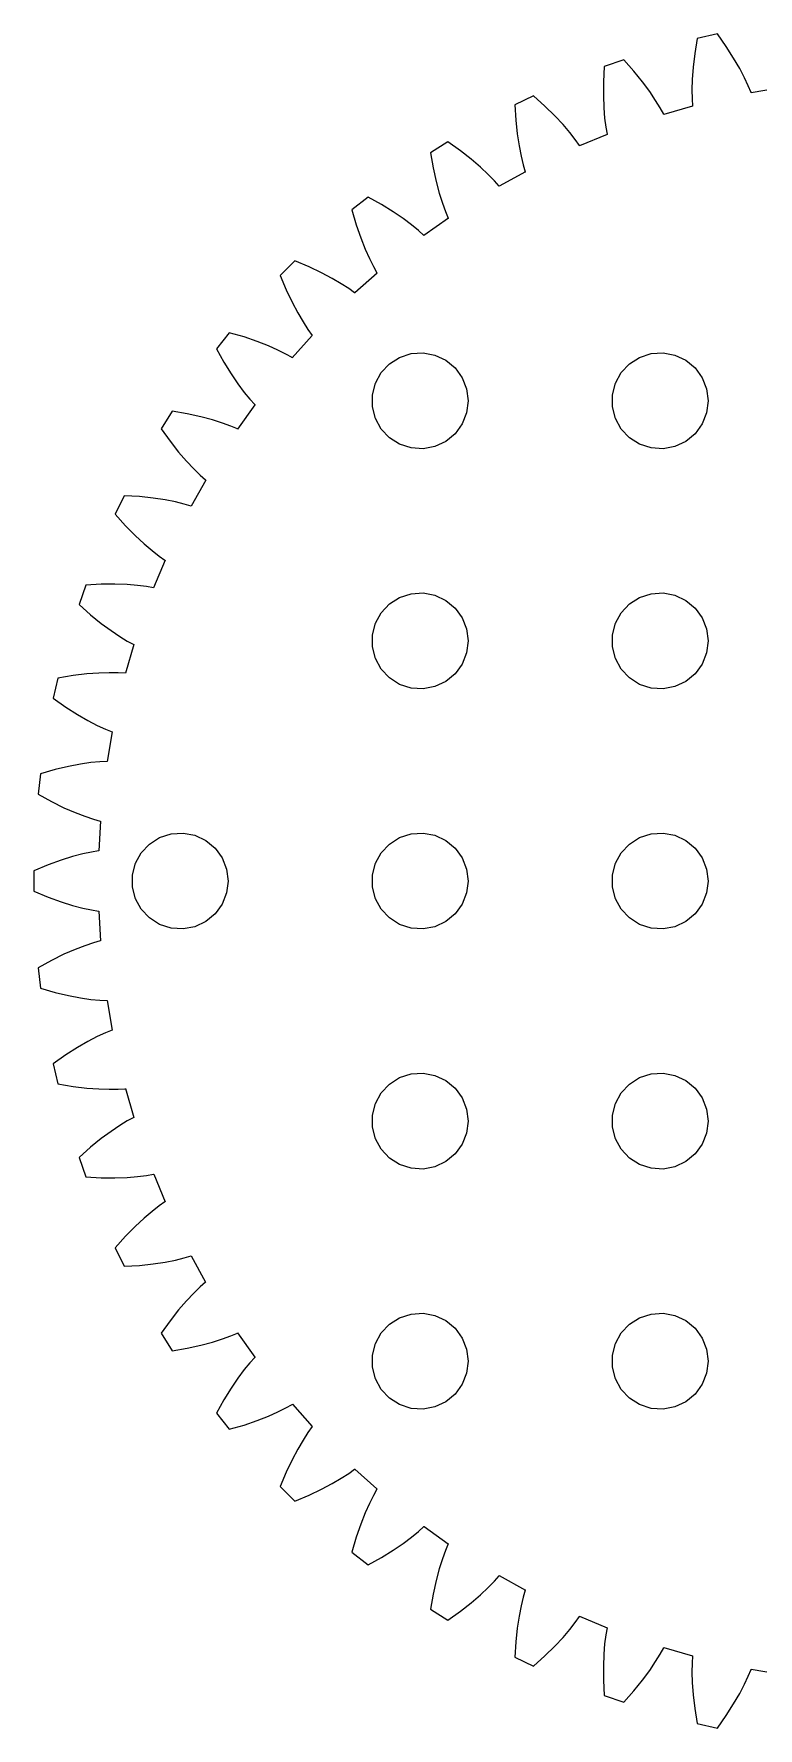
# Model space of a CAD drawing. Header units: metres. Extents: x -54 to 54, y -54 to 54.
# Drawn here: x -54.1 to -8.9, y -52.9 to 52.9 of the extents above; entities that cross this region are included whole.
import ezdxf

# ---------------------------------------------------------------- set-up
doc = ezdxf.new("R2010")
doc.units = ezdxf.units.M

msp = doc.modelspace()

# ---------------------------------------------------------------- linework, layer by layer
for p, q in [((-11.42, 52.9239), (-12.6738, 52.6377)), ((-10.8654, 52.1385), (-11.42, 52.9239)), ((-12.6738, 52.6377), (-12.8327, 51.6895)), ((-10.4017, 51.4144), (-10.8654, 52.1385)), ((-18.4876, 50.8877), (-18.5394, 49.9276)), ((-17.2738, 51.3125), (-18.4876, 50.8877)), ((-16.6347, 50.5941), (-17.2738, 51.3125)), ((-12.9362, 50.8359), (-12.9933, 50.0798)), ((-12.8327, 51.6895), (-12.9362, 50.8359)), ((-10.0222, 50.7579), (-10.4017, 51.4144)), ((-18.5394, 49.9276), (-18.5467, 49.0678)), ((-16.0929, 49.9265), (-16.6347, 50.5941)), ((-15.6423, 49.3166), (-16.0929, 49.9265)), ((-12.9933, 50.0798), (-13.0131, 49.4234)), ((-9.71964, 50.1752), (-10.0222, 50.7579)), ((-9.48647, 49.6715), (-9.71964, 50.1752)), ((-22.9103, 49.0558), (-24.069, 48.4978)), ((-22.1949, 48.4135), (-22.9103, 49.0558)), ((-18.5467, 49.0678), (-18.5188, 48.3101)), ((-15.2764, 48.7714), (-15.6423, 49.3166)), ((-14.9883, 48.297), (-15.2764, 48.7714)), ((-13.0131, 49.4234), (-13.0046, 48.8685)), ((-13.0046, 48.8685), (-12.9773, 48.416)), ((-9.31477, 49.2519), (-9.48647, 49.6715)), ((-9.3134, 49.2447), (-9.31477, 49.2519)), ((-7.4727, 49.5506), (-9.3134, 49.2447)), ((-24.069, 48.4978), (-24.0129, 47.538)), ((-21.5817, 47.8107), (-22.1949, 48.4135)), ((-21.0656, 47.2552), (-21.5817, 47.8107)), ((-18.5188, 48.3101), (-18.4649, 47.6557)), ((-18.4649, 47.6557), (-18.3944, 47.1052)), ((-14.7707, 47.8993), (-14.9883, 48.297)), ((-14.7685, 47.8922), (-14.7707, 47.8993)), ((-12.9736, 48.4024), (-14.7685, 47.8922)), ((-12.9773, 48.416), (-12.9736, 48.4024)), ((-24.0129, 47.538), (-23.9239, 46.6827)), ((-23.9239, 46.6827), (-23.8114, 45.9329)), ((-20.641, 46.7543), (-21.0656, 47.2552)), ((-20.3016, 46.3152), (-20.641, 46.7543)), ((-18.3114, 46.6455), (-20.0379, 45.9376)), ((-18.3944, 47.1052), (-18.3165, 46.6585)), ((-18.3165, 46.6585), (-18.3114, 46.6455)), ((-28.2588, 46.1822), (-29.3477, 45.498)), ((-27.4759, 45.6241), (-28.2588, 46.1822)), ((-26.7991, 45.0937), (-27.4759, 45.6241)), ((-23.8114, 45.9329), (-23.6846, 45.2886)), ((-20.0408, 45.9443), (-20.3016, 46.3152)), ((-20.0379, 45.9376), (-20.0408, 45.9443)), ((-29.3477, 45.498), (-29.1845, 44.5505)), ((-29.1845, 44.5505), (-29.0003, 43.7106)), ((-26.2241, 44.5994), (-26.7991, 45.0937)), ((-25.746, 44.1493), (-26.2241, 44.5994)), ((-23.6846, 45.2886), (-23.5529, 44.7495)), ((-23.5529, 44.7495), (-23.4255, 44.3143)), ((-29.0003, 43.7106), (-28.8045, 42.978)), ((-25.3596, 43.7509), (-25.746, 44.1493)), ((-25.0589, 43.4116), (-25.3596, 43.7509)), ((-25.0552, 43.4052), (-25.0589, 43.4116)), ((-23.4189, 44.3019), (-25.0552, 43.4052)), ((-23.4255, 44.3143), (-23.4189, 44.3019)), ((-33.2519, 42.7278), (-34.2573, 41.926)), ((-32.4114, 42.2608), (-33.2519, 42.7278)), ((-28.8045, 42.978), (-28.6064, 42.352)), ((-28.6064, 42.352), (-28.4151, 41.831)), ((-34.2573, 41.926), (-33.9891, 41.0027)), ((-31.6795, 41.8096), (-32.4114, 42.2608)), ((-31.0527, 41.3828), (-31.6795, 41.8096)), ((-30.5273, 40.9891), (-31.0527, 41.3828)), ((-28.2319, 41.4013), (-29.7576, 40.327)), ((-28.4151, 41.831), (-28.2398, 41.4129)), ((-28.2398, 41.4129), (-28.2319, 41.4013)), ((-33.9891, 41.0027), (-33.712, 40.1887)), ((-30.0987, 40.6365), (-30.5273, 40.9891)), ((-29.7619, 40.3329), (-30.0987, 40.6365)), ((-29.7576, 40.327), (-29.7619, 40.3329)), ((-33.712, 40.1887), (-33.4354, 39.4827)), ((-33.4354, 39.4827), (-33.1684, 38.8828)), ((-37.8268, 38.7361), (-38.7361, 37.8268)), ((-36.9393, 38.3662), (-37.8268, 38.7361)), ((-36.1615, 37.9997), (-36.9393, 38.3662)), ((-33.1684, 38.8828), (-32.92, 38.3865)), ((-32.92, 38.3865), (-32.699, 37.9906)), ((-38.7361, 37.8268), (-38.3662, 36.9393)), ((-35.4909, 37.6458), (-36.1615, 37.9997)), ((-34.9246, 37.3134), (-35.4909, 37.6458)), ((-34.4593, 37.011), (-34.9246, 37.3134)), ((-32.6898, 37.98), (-34.0856, 36.7416)), ((-32.699, 37.9906), (-32.6898, 37.98)), ((-38.3662, 36.9393), (-37.9997, 36.1615)), ((-37.9997, 36.1615), (-37.6458, 35.4909)), ((-34.0906, 36.747), (-34.4593, 37.011)), ((-34.0856, 36.7416), (-34.0906, 36.747)), ((-37.6458, 35.4909), (-37.3134, 34.9246)), ((-41.926, 34.2573), (-42.7278, 33.2519)), ((-41.0027, 33.9891), (-41.926, 34.2573)), ((-40.1887, 33.712), (-41.0027, 33.9891)), ((-36.7367, 34.0811), (-37.985, 32.6942)), ((-37.3134, 34.9246), (-37.011, 34.4593)), ((-37.011, 34.4593), (-36.747, 34.0906)), ((-36.747, 34.0906), (-36.7367, 34.0811)), ((-42.7278, 33.2519), (-42.2608, 32.4114)), ((-39.4827, 33.4354), (-40.1887, 33.712)), ((-38.8828, 33.1684), (-39.4827, 33.4354)), ((-38.3865, 32.92), (-38.8828, 33.1684)), ((-37.9906, 32.699), (-38.3865, 32.92)), ((-31.2773, 32.7145), (-30.5621, 32.9469)), ((-30.5621, 32.9469), (-29.8116, 32.9941)), ((-29.8116, 32.9941), (-29.0729, 32.8532)), ((-29.0729, 32.8532), (-28.3925, 32.533)), ((-16.2773, 32.7145), (-15.5621, 32.9469)), ((-15.5621, 32.9469), (-14.8116, 32.9941)), ((-14.8116, 32.9941), (-14.0729, 32.8532)), ((-14.0729, 32.8532), (-13.3925, 32.533)), ((-42.2608, 32.4114), (-41.8096, 31.6795)), ((-37.985, 32.6942), (-37.9906, 32.699)), ((-32.7893, 31.1044), (-32.427, 31.7634)), ((-32.427, 31.7634), (-31.9123, 32.3115)), ((-31.9123, 32.3115), (-31.2773, 32.7145)), ((-28.3925, 32.533), (-27.8131, 32.0536)), ((-27.8131, 32.0536), (-27.3711, 31.4453)), ((-17.7893, 31.1044), (-17.427, 31.7634)), ((-17.427, 31.7634), (-16.9123, 32.3115)), ((-16.9123, 32.3115), (-16.2773, 32.7145)), ((-13.3925, 32.533), (-12.8131, 32.0536)), ((-12.8131, 32.0536), (-12.3711, 31.4453)), ((-41.8096, 31.6795), (-41.3828, 31.0527)), ((-41.3828, 31.0527), (-40.9891, 30.5273)), ((-32.9763, 30.376), (-32.7893, 31.1044)), ((-27.3711, 31.4453), (-27.0942, 30.7461)), ((-27.0942, 30.7461), (-27, 30)), ((-17.9763, 30.376), (-17.7893, 31.1044)), ((-12.3711, 31.4453), (-12.0942, 30.7461)), ((-12.0942, 30.7461), (-12, 30)), ((-40.3216, 29.7536), (-41.4068, 28.2357)), ((-40.9891, 30.5273), (-40.6365, 30.0987)), ((-40.6365, 30.0987), (-40.3329, 29.7619)), ((-40.3329, 29.7619), (-40.3216, 29.7536)), ((-32.9763, 29.624), (-32.9763, 30.376)), ((-27, 30), (-27.0942, 29.2539)), ((-17.9763, 29.624), (-17.9763, 30.376)), ((-12, 30), (-12.0942, 29.2539)), ((-45.498, 29.3477), (-46.1822, 28.2588)), ((-44.5505, 29.1845), (-45.498, 29.3477)), ((-43.7106, 29.0003), (-44.5505, 29.1845)), ((-42.978, 28.8045), (-43.7106, 29.0003)), ((-42.352, 28.6064), (-42.978, 28.8045)), ((-41.831, 28.4151), (-42.352, 28.6064)), ((-32.7893, 28.8956), (-32.9763, 29.624)), ((-32.427, 28.2366), (-32.7893, 28.8956)), ((-27.0942, 29.2539), (-27.3711, 28.5547)), ((-17.7893, 28.8956), (-17.9763, 29.624)), ((-17.427, 28.2366), (-17.7893, 28.8956)), ((-12.0942, 29.2539), (-12.3711, 28.5547)), ((-46.1822, 28.2588), (-45.6241, 27.4759)), ((-41.4129, 28.2398), (-41.831, 28.4151)), ((-41.4068, 28.2357), (-41.4129, 28.2398)), ((-31.9123, 27.6884), (-32.427, 28.2366)), ((-31.2773, 27.2855), (-31.9123, 27.6884)), ((-27.8131, 27.9464), (-28.3925, 27.467)), ((-27.3711, 28.5547), (-27.8131, 27.9464)), ((-16.9123, 27.6884), (-17.427, 28.2366)), ((-16.2773, 27.2855), (-16.9123, 27.6884)), ((-12.8131, 27.9464), (-13.3925, 27.467)), ((-12.3711, 28.5547), (-12.8131, 27.9464)), ((-45.6241, 27.4759), (-45.0937, 26.7991)), ((-45.0937, 26.7991), (-44.5994, 26.2241)), ((-30.5621, 27.0531), (-31.2773, 27.2855)), ((-29.8116, 27.0059), (-30.5621, 27.0531)), ((-29.0729, 27.1468), (-29.8116, 27.0059)), ((-28.3925, 27.467), (-29.0729, 27.1468)), ((-15.5621, 27.0531), (-16.2773, 27.2855)), ((-14.8116, 27.0059), (-15.5621, 27.0531)), ((-14.0729, 27.1468), (-14.8116, 27.0059)), ((-13.3925, 27.467), (-14.0729, 27.1468)), ((-44.5994, 26.2241), (-44.1493, 25.746)), ((-44.1493, 25.746), (-43.7509, 25.3596)), ((-43.3994, 25.0519), (-44.3078, 23.422)), ((-43.7509, 25.3596), (-43.4116, 25.0589)), ((-43.4116, 25.0589), (-43.3994, 25.0519)), ((-48.4978, 24.069), (-49.0558, 22.9103)), ((-47.538, 24.0129), (-48.4978, 24.069)), ((-46.6827, 23.9239), (-47.538, 24.0129)), ((-45.9329, 23.8114), (-46.6827, 23.9239)), ((-45.2886, 23.6846), (-45.9329, 23.8114)), ((-44.7495, 23.5529), (-45.2886, 23.6846)), ((-44.3143, 23.4255), (-44.7495, 23.5529)), ((-44.3078, 23.422), (-44.3143, 23.4255)), ((-49.0558, 22.9103), (-48.4135, 22.1949)), ((-48.4135, 22.1949), (-47.8107, 21.5817)), ((-47.8107, 21.5817), (-47.2552, 21.0656)), ((-47.2552, 21.0656), (-46.7543, 20.641)), ((-46.7543, 20.641), (-46.3152, 20.3016)), ((-46.3152, 20.3016), (-45.9443, 20.0408)), ((-45.9314, 20.0352), (-46.6517, 18.3138)), ((-45.9443, 20.0408), (-45.9314, 20.0352)), ((-50.8877, 18.4876), (-51.3125, 17.2738)), ((-49.9276, 18.5394), (-50.8877, 18.4876)), ((-49.0678, 18.5467), (-49.9276, 18.5394)), ((-48.3101, 18.5188), (-49.0678, 18.5467)), ((-47.6557, 18.4649), (-48.3101, 18.5188)), ((-47.1052, 18.3944), (-47.6557, 18.4649)), ((-46.6585, 18.3165), (-47.1052, 18.3944)), ((-46.6517, 18.3138), (-46.6585, 18.3165)), ((-51.3125, 17.2738), (-50.5941, 16.6347)), ((-32.427, 16.7634), (-31.9123, 17.3115)), ((-31.9123, 17.3115), (-31.2773, 17.7145)), ((-31.2773, 17.7145), (-30.5621, 17.9469)), ((-30.5621, 17.9469), (-29.8116, 17.9941)), ((-29.8116, 17.9941), (-29.0729, 17.8532)), ((-29.0729, 17.8532), (-28.3925, 17.533)), ((-28.3925, 17.533), (-27.8131, 17.0536)), ((-27.8131, 17.0536), (-27.3711, 16.4453)), ((-17.427, 16.7634), (-16.9123, 17.3115)), ((-16.9123, 17.3115), (-16.2773, 17.7145)), ((-16.2773, 17.7145), (-15.5621, 17.9469)), ((-15.5621, 17.9469), (-14.8116, 17.9941)), ((-14.8116, 17.9941), (-14.0729, 17.8532)), ((-14.0729, 17.8532), (-13.3925, 17.533)), ((-13.3925, 17.533), (-12.8131, 17.0536)), ((-12.8131, 17.0536), (-12.3711, 16.4453)), ((-50.5941, 16.6347), (-49.9265, 16.0929)), ((-49.9265, 16.0929), (-49.3166, 15.6423)), ((-32.9763, 15.376), (-32.7893, 16.1044)), ((-32.7893, 16.1044), (-32.427, 16.7634)), ((-27.3711, 16.4453), (-27.0942, 15.7461)), ((-17.9763, 15.376), (-17.7893, 16.1044)), ((-17.7893, 16.1044), (-17.427, 16.7634)), ((-12.3711, 16.4453), (-12.0942, 15.7461)), ((-49.3166, 15.6423), (-48.7714, 15.2764)), ((-48.7714, 15.2764), (-48.297, 14.9883)), ((-48.297, 14.9883), (-47.8993, 14.7707)), ((-32.9763, 14.624), (-32.9763, 15.376)), ((-27.0942, 15.7461), (-27, 15)), ((-27, 15), (-27.0942, 14.2539)), ((-17.9763, 14.624), (-17.9763, 15.376)), ((-12.0942, 15.7461), (-12, 15)), ((-12, 15), (-12.0942, 14.2539)), ((-47.8859, 14.7665), (-48.4088, 12.9754)), ((-47.8993, 14.7707), (-47.8859, 14.7665)), ((-32.7893, 13.8956), (-32.9763, 14.624)), ((-32.427, 13.2366), (-32.7893, 13.8956)), ((-27.0942, 14.2539), (-27.3711, 13.5547)), ((-17.7893, 13.8956), (-17.9763, 14.624)), ((-17.427, 13.2366), (-17.7893, 13.8956)), ((-12.0942, 14.2539), (-12.3711, 13.5547)), ((-51.6895, 12.8327), (-52.6377, 12.6738)), ((-50.8359, 12.9362), (-51.6895, 12.8327)), ((-50.0798, 12.9933), (-50.8359, 12.9362)), ((-49.4234, 13.0131), (-50.0798, 12.9933)), ((-48.8685, 13.0046), (-49.4234, 13.0131)), ((-48.416, 12.9773), (-48.8685, 13.0046)), ((-48.4088, 12.9754), (-48.416, 12.9773)), ((-31.9123, 12.6884), (-32.427, 13.2366)), ((-27.8131, 12.9464), (-28.3925, 12.467)), ((-27.3711, 13.5547), (-27.8131, 12.9464)), ((-16.9123, 12.6884), (-17.427, 13.2366)), ((-12.8131, 12.9464), (-13.3925, 12.467)), ((-12.3711, 13.5547), (-12.8131, 12.9464)), ((-52.6377, 12.6738), (-52.9239, 11.42)), ((-31.2773, 12.2855), (-31.9123, 12.6884)), ((-30.5621, 12.0531), (-31.2773, 12.2855)), ((-29.8116, 12.0059), (-30.5621, 12.0531)), ((-29.0729, 12.1468), (-29.8116, 12.0059)), ((-28.3925, 12.467), (-29.0729, 12.1468)), ((-16.2773, 12.2855), (-16.9123, 12.6884)), ((-15.5621, 12.0531), (-16.2773, 12.2855)), ((-14.8116, 12.0059), (-15.5621, 12.0531)), ((-14.0729, 12.1468), (-14.8116, 12.0059)), ((-13.3925, 12.467), (-14.0729, 12.1468)), ((-52.9239, 11.42), (-52.1385, 10.8654)), ((-52.1385, 10.8654), (-51.4144, 10.4017)), ((-51.4144, 10.4017), (-50.7579, 10.0222)), ((-50.7579, 10.0222), (-50.1752, 9.71964)), ((-50.1752, 9.71964), (-49.6715, 9.48647)), ((-49.6715, 9.48647), (-49.2519, 9.31477)), ((-49.2381, 9.31216), (-49.5572, 7.47369)), ((-49.2519, 9.31477), (-49.2381, 9.31216)), ((-50.0173, 7.45132), (-50.5697, 7.39758)), ((-49.5645, 7.47479), (-50.0173, 7.45132)), ((-49.5572, 7.47369), (-49.5645, 7.47479)), ((-53.7258, 6.70052), (-53.8698, 5.42256)), ((-52.8013, 6.96461), (-53.7258, 6.70052)), ((-51.9646, 7.16307), (-52.8013, 6.96461)), ((-51.2197, 7.30447), (-51.9646, 7.16307)), ((-50.5697, 7.39758), (-51.2197, 7.30447)), ((-53.8698, 5.42256), (-53.0272, 4.95938)), ((-53.0272, 4.95938), (-52.2557, 4.57973)), ((-52.2557, 4.57973), (-51.5609, 4.27609)), ((-51.5609, 4.27609), (-50.9479, 4.04068)), ((-50.9479, 4.04068), (-50.4213, 3.86537)), ((-50.4213, 3.86537), (-49.9851, 3.74174)), ((-49.9711, 3.74069), (-50.0824, 1.87807)), ((-49.9851, 3.74174), (-49.9711, 3.74069)), ((-47.427, 1.76335), (-46.9123, 2.31154)), ((-46.9123, 2.31154), (-46.2773, 2.71448)), ((-46.2773, 2.71448), (-45.5621, 2.94685)), ((-45.5621, 2.94685), (-44.8116, 2.99408)), ((-44.8116, 2.99408), (-44.0729, 2.85316)), ((-44.0729, 2.85316), (-43.3925, 2.53297)), ((-43.3925, 2.53297), (-42.8131, 2.05363)), ((-32.427, 1.76335), (-31.9123, 2.31154)), ((-31.9123, 2.31154), (-31.2773, 2.71448)), ((-31.2773, 2.71448), (-30.5621, 2.94685)), ((-30.5621, 2.94685), (-29.8116, 2.99408)), ((-29.8116, 2.99408), (-29.0729, 2.85316)), ((-29.0729, 2.85316), (-28.3925, 2.53297)), ((-28.3925, 2.53297), (-27.8131, 2.05363)), ((-17.427, 1.76335), (-16.9123, 2.31154)), ((-16.9123, 2.31154), (-16.2773, 2.71448)), ((-16.2773, 2.71448), (-15.5621, 2.94685)), ((-15.5621, 2.94685), (-14.8116, 2.99408)), ((-14.8116, 2.99408), (-14.0729, 2.85316)), ((-14.0729, 2.85316), (-13.3925, 2.53297)), ((-13.3925, 2.53297), (-12.8131, 2.05363)), ((-52.4399, 1.29985), (-53.2491, 1.00896)), ((-51.7155, 1.52377), (-52.4399, 1.29985)), ((-51.08, 1.68907), (-51.7155, 1.52377)), ((-50.5371, 1.80432), (-51.08, 1.68907)), ((-50.0898, 1.87834), (-50.5371, 1.80432)), ((-50.0824, 1.87807), (-50.0898, 1.87834)), ((-47.9763, 0.37599), (-47.7893, 1.10437)), ((-47.7893, 1.10437), (-47.427, 1.76335)), ((-42.8131, 2.05363), (-42.3711, 1.44525)), ((-42.3711, 1.44525), (-42.0942, 0.74606)), ((-32.9763, 0.37599), (-32.7893, 1.10437)), ((-32.7893, 1.10437), (-32.427, 1.76335)), ((-27.8131, 2.05363), (-27.3711, 1.44525)), ((-27.3711, 1.44525), (-27.0942, 0.74606)), ((-17.9763, 0.37599), (-17.7893, 1.10437)), ((-17.7893, 1.10437), (-17.427, 1.76335)), ((-12.8131, 2.05363), (-12.3711, 1.44525)), ((-12.3711, 1.44525), (-12.0942, 0.74606)), ((-53.2491, 1.00896), (-54.1382, 0.64302)), ((-54.1382, 0.64302), (-54.1382, -0.64302)), ((-47.9763, -0.37599), (-47.9763, 0.37599)), ((-42.0942, 0.74606), (-42, 0)), ((-42, 0), (-42.0942, -0.74606)), ((-32.9763, -0.37599), (-32.9763, 0.37599)), ((-27.0942, 0.74606), (-27, 0)), ((-27, 0), (-27.0942, -0.74606)), ((-17.9763, -0.37599), (-17.9763, 0.37599)), ((-12.0942, 0.74606), (-12, 0)), ((-12, 0), (-12.0942, -0.74606)), ((-54.1382, -0.64302), (-53.2491, -1.00896)), ((-53.2491, -1.00896), (-52.4399, -1.29985)), ((-47.7893, -1.10437), (-47.9763, -0.37599)), ((-42.0942, -0.74606), (-42.3711, -1.44525)), ((-32.7893, -1.10437), (-32.9763, -0.37599)), ((-27.0942, -0.74606), (-27.3711, -1.44525)), ((-17.7893, -1.10437), (-17.9763, -0.37599)), ((-12.0942, -0.74606), (-12.3711, -1.44525)), ((-52.4399, -1.29985), (-51.7155, -1.52377)), ((-51.7155, -1.52377), (-51.08, -1.68907)), ((-51.08, -1.68907), (-50.5371, -1.80432)), ((-50.5371, -1.80432), (-50.0898, -1.87834)), ((-50.0898, -1.87834), (-50.0757, -1.87782)), ((-50.0757, -1.87782), (-49.9778, -3.7412)), ((-47.427, -1.76335), (-47.7893, -1.10437)), ((-46.9123, -2.31154), (-47.427, -1.76335)), ((-42.8131, -2.05363), (-43.3925, -2.53297)), ((-42.3711, -1.44525), (-42.8131, -2.05363)), ((-32.427, -1.76335), (-32.7893, -1.10437)), ((-31.9123, -2.31154), (-32.427, -1.76335)), ((-27.8131, -2.05363), (-28.3925, -2.53297)), ((-27.3711, -1.44525), (-27.8131, -2.05363)), ((-17.427, -1.76335), (-17.7893, -1.10437)), ((-16.9123, -2.31154), (-17.427, -1.76335)), ((-12.8131, -2.05363), (-13.3925, -2.53297)), ((-12.3711, -1.44525), (-12.8131, -2.05363)), ((-46.2773, -2.71448), (-46.9123, -2.31154)), ((-45.5621, -2.94685), (-46.2773, -2.71448)), ((-44.8116, -2.99408), (-45.5621, -2.94685)), ((-44.0729, -2.85316), (-44.8116, -2.99408)), ((-43.3925, -2.53297), (-44.0729, -2.85316)), ((-31.2773, -2.71448), (-31.9123, -2.31154)), ((-30.5621, -2.94685), (-31.2773, -2.71448)), ((-29.8116, -2.99408), (-30.5621, -2.94685)), ((-29.0729, -2.85316), (-29.8116, -2.99408)), ((-28.3925, -2.53297), (-29.0729, -2.85316)), ((-16.2773, -2.71448), (-16.9123, -2.31154)), ((-15.5621, -2.94685), (-16.2773, -2.71448)), ((-14.8116, -2.99408), (-15.5621, -2.94685)), ((-14.0729, -2.85316), (-14.8116, -2.99408)), ((-13.3925, -2.53297), (-14.0729, -2.85316)), ((-50.9479, -4.04068), (-51.5609, -4.27609)), ((-50.4213, -3.86537), (-50.9479, -4.04068)), ((-49.9851, -3.74174), (-50.4213, -3.86537)), ((-49.9778, -3.7412), (-49.9851, -3.74174)), ((-53.0272, -4.95938), (-53.8698, -5.42256)), ((-52.2557, -4.57973), (-53.0272, -4.95938)), ((-51.5609, -4.27609), (-52.2557, -4.57973)), ((-53.8698, -5.42256), (-53.7258, -6.70052)), ((-53.7258, -6.70052), (-52.8013, -6.96461)), ((-52.8013, -6.96461), (-51.9646, -7.16307)), ((-51.9646, -7.16307), (-51.2197, -7.30447)), ((-51.2197, -7.30447), (-50.5697, -7.39758)), ((-50.5697, -7.39758), (-50.0173, -7.45132)), ((-50.0173, -7.45132), (-49.5645, -7.47479)), ((-49.5645, -7.47479), (-49.5506, -7.4727)), ((-49.5506, -7.4727), (-49.2447, -9.3134)), ((-49.6715, -9.48647), (-50.1752, -9.71964)), ((-49.2519, -9.31477), (-49.6715, -9.48647)), ((-49.2447, -9.3134), (-49.2519, -9.31477)), ((-51.4144, -10.4017), (-52.1385, -10.8654)), ((-50.7579, -10.0222), (-51.4144, -10.4017)), ((-50.1752, -9.71964), (-50.7579, -10.0222)), ((-52.1385, -10.8654), (-52.9239, -11.42)), ((-52.9239, -11.42), (-52.6377, -12.6738)), ((-52.6377, -12.6738), (-51.6895, -12.8327)), ((-32.427, -13.2366), (-31.9123, -12.6884)), ((-31.9123, -12.6884), (-31.2773, -12.2855)), ((-31.2773, -12.2855), (-30.5621, -12.0531)), ((-30.5621, -12.0531), (-29.8116, -12.0059)), ((-29.8116, -12.0059), (-29.0729, -12.1468)), ((-29.0729, -12.1468), (-28.3925, -12.467)), ((-28.3925, -12.467), (-27.8131, -12.9464)), ((-17.427, -13.2366), (-16.9123, -12.6884)), ((-16.9123, -12.6884), (-16.2773, -12.2855)), ((-16.2773, -12.2855), (-15.5621, -12.0531)), ((-15.5621, -12.0531), (-14.8116, -12.0059)), ((-14.8116, -12.0059), (-14.0729, -12.1468)), ((-14.0729, -12.1468), (-13.3925, -12.467)), ((-13.3925, -12.467), (-12.8131, -12.9464)), ((-51.6895, -12.8327), (-50.8359, -12.9362)), ((-50.8359, -12.9362), (-50.0798, -12.9933)), ((-50.0798, -12.9933), (-49.4234, -13.0131)), ((-49.4234, -13.0131), (-48.8685, -13.0046)), ((-48.8685, -13.0046), (-48.416, -12.9773)), ((-48.416, -12.9773), (-48.4024, -12.9736)), ((-48.4024, -12.9736), (-47.8922, -14.7685)), ((-32.7893, -13.8956), (-32.427, -13.2366)), ((-27.8131, -12.9464), (-27.3711, -13.5547)), ((-27.3711, -13.5547), (-27.0942, -14.2539)), ((-17.7893, -13.8956), (-17.427, -13.2366)), ((-12.8131, -12.9464), (-12.3711, -13.5547)), ((-12.3711, -13.5547), (-12.0942, -14.2539)), ((-47.8993, -14.7707), (-48.297, -14.9883)), ((-47.8922, -14.7685), (-47.8993, -14.7707)), ((-32.9763, -14.624), (-32.7893, -13.8956)), ((-32.9763, -15.376), (-32.9763, -14.624)), ((-27.0942, -14.2539), (-27, -15)), ((-17.9763, -14.624), (-17.7893, -13.8956)), ((-17.9763, -15.376), (-17.9763, -14.624)), ((-12.0942, -14.2539), (-12, -15)), ((-49.3166, -15.6423), (-49.9265, -16.0929)), ((-48.7714, -15.2764), (-49.3166, -15.6423)), ((-48.297, -14.9883), (-48.7714, -15.2764)), ((-32.7893, -16.1044), (-32.9763, -15.376)), ((-27.0942, -15.7461), (-27.3711, -16.4453)), ((-27, -15), (-27.0942, -15.7461)), ((-17.7893, -16.1044), (-17.9763, -15.376)), ((-12.0942, -15.7461), (-12.3711, -16.4453)), ((-12, -15), (-12.0942, -15.7461)), ((-50.5941, -16.6347), (-51.3125, -17.2738)), ((-49.9265, -16.0929), (-50.5941, -16.6347)), ((-32.427, -16.7634), (-32.7893, -16.1044)), ((-31.9123, -17.3115), (-32.427, -16.7634)), ((-27.3711, -16.4453), (-27.8131, -17.0536)), ((-17.427, -16.7634), (-17.7893, -16.1044)), ((-16.9123, -17.3115), (-17.427, -16.7634)), ((-12.3711, -16.4453), (-12.8131, -17.0536)), ((-51.3125, -17.2738), (-50.8877, -18.4876)), ((-31.2773, -17.7145), (-31.9123, -17.3115)), ((-30.5621, -17.9469), (-31.2773, -17.7145)), ((-29.8116, -17.9941), (-30.5621, -17.9469)), ((-29.0729, -17.8532), (-29.8116, -17.9941)), ((-28.3925, -17.533), (-29.0729, -17.8532)), ((-27.8131, -17.0536), (-28.3925, -17.533)), ((-16.2773, -17.7145), (-16.9123, -17.3115)), ((-15.5621, -17.9469), (-16.2773, -17.7145)), ((-14.8116, -17.9941), (-15.5621, -17.9469)), ((-14.0729, -17.8532), (-14.8116, -17.9941)), ((-13.3925, -17.533), (-14.0729, -17.8532)), ((-12.8131, -17.0536), (-13.3925, -17.533)), ((-50.8877, -18.4876), (-49.9276, -18.5394)), ((-49.9276, -18.5394), (-49.0678, -18.5467)), ((-49.0678, -18.5467), (-48.3101, -18.5188)), ((-48.3101, -18.5188), (-47.6557, -18.4649)), ((-47.6557, -18.4649), (-47.1052, -18.3944)), ((-47.1052, -18.3944), (-46.6585, -18.3165)), ((-46.6585, -18.3165), (-46.6455, -18.3114)), ((-46.6455, -18.3114), (-45.9376, -20.0379)), ((-45.9443, -20.0408), (-46.3152, -20.3016)), ((-45.9376, -20.0379), (-45.9443, -20.0408)), ((-47.2552, -21.0656), (-47.8107, -21.5817)), ((-46.7543, -20.641), (-47.2552, -21.0656)), ((-46.3152, -20.3016), (-46.7543, -20.641)), ((-48.4135, -22.1949), (-49.0558, -22.9103)), ((-47.8107, -21.5817), (-48.4135, -22.1949)), ((-49.0558, -22.9103), (-48.4978, -24.069)), ((-48.4978, -24.069), (-47.538, -24.0129)), ((-47.538, -24.0129), (-46.6827, -23.9239)), ((-46.6827, -23.9239), (-45.9329, -23.8114)), ((-45.9329, -23.8114), (-45.2886, -23.6846)), ((-45.2886, -23.6846), (-44.7495, -23.5529)), ((-44.7495, -23.5529), (-44.3143, -23.4255)), ((-44.3143, -23.4255), (-44.3019, -23.4189)), ((-44.3019, -23.4189), (-43.4052, -25.0552)), ((-43.7509, -25.3596), (-44.1493, -25.746)), ((-43.4116, -25.0589), (-43.7509, -25.3596)), ((-43.4052, -25.0552), (-43.4116, -25.0589)), ((-44.5994, -26.2241), (-45.0937, -26.7991)), ((-44.1493, -25.746), (-44.5994, -26.2241)), ((-45.6241, -27.4759), (-46.1822, -28.2588)), ((-45.0937, -26.7991), (-45.6241, -27.4759)), ((-31.9123, -27.6884), (-31.2773, -27.2855)), ((-31.2773, -27.2855), (-30.5621, -27.0531)), ((-30.5621, -27.0531), (-29.8116, -27.0059)), ((-29.8116, -27.0059), (-29.0729, -27.1468)), ((-29.0729, -27.1468), (-28.3925, -27.467)), ((-28.3925, -27.467), (-27.8131, -27.9464)), ((-16.9123, -27.6884), (-16.2773, -27.2855)), ((-16.2773, -27.2855), (-15.5621, -27.0531)), ((-15.5621, -27.0531), (-14.8116, -27.0059)), ((-14.8116, -27.0059), (-14.0729, -27.1468)), ((-14.0729, -27.1468), (-13.3925, -27.467)), ((-13.3925, -27.467), (-12.8131, -27.9464)), ((-46.1822, -28.2588), (-45.498, -29.3477)), ((-42.352, -28.6064), (-41.831, -28.4151)), ((-41.831, -28.4151), (-41.4129, -28.2398)), ((-41.4129, -28.2398), (-41.4013, -28.2319)), ((-41.4013, -28.2319), (-40.327, -29.7576)), ((-32.7893, -28.8956), (-32.427, -28.2366)), ((-32.427, -28.2366), (-31.9123, -27.6884)), ((-27.8131, -27.9464), (-27.3711, -28.5547)), ((-27.3711, -28.5547), (-27.0942, -29.2539)), ((-17.7893, -28.8956), (-17.427, -28.2366)), ((-17.427, -28.2366), (-16.9123, -27.6884)), ((-12.8131, -27.9464), (-12.3711, -28.5547)), ((-12.3711, -28.5547), (-12.0942, -29.2539)), ((-45.498, -29.3477), (-44.5505, -29.1845)), ((-44.5505, -29.1845), (-43.7106, -29.0003)), ((-43.7106, -29.0003), (-42.978, -28.8045)), ((-42.978, -28.8045), (-42.352, -28.6064)), ((-32.9763, -29.624), (-32.7893, -28.8956)), ((-32.9763, -30.376), (-32.9763, -29.624)), ((-27.0942, -29.2539), (-27, -30)), ((-17.9763, -29.624), (-17.7893, -28.8956)), ((-17.9763, -30.376), (-17.9763, -29.624)), ((-12.0942, -29.2539), (-12, -30)), ((-40.9891, -30.5273), (-41.3828, -31.0527)), ((-40.6365, -30.0987), (-40.9891, -30.5273)), ((-40.3329, -29.7619), (-40.6365, -30.0987)), ((-40.327, -29.7576), (-40.3329, -29.7619)), ((-32.7893, -31.1044), (-32.9763, -30.376)), ((-27, -30), (-27.0942, -30.7461)), ((-17.7893, -31.1044), (-17.9763, -30.376)), ((-12, -30), (-12.0942, -30.7461)), ((-41.8096, -31.6795), (-42.2608, -32.4114)), ((-41.3828, -31.0527), (-41.8096, -31.6795)), ((-32.427, -31.7634), (-32.7893, -31.1044)), ((-27.3711, -31.4453), (-27.8131, -32.0536)), ((-27.0942, -30.7461), (-27.3711, -31.4453)), ((-17.427, -31.7634), (-17.7893, -31.1044)), ((-12.3711, -31.4453), (-12.8131, -32.0536)), ((-12.0942, -30.7461), (-12.3711, -31.4453)), ((-42.2608, -32.4114), (-42.7278, -33.2519)), ((-38.3865, -32.92), (-37.9906, -32.699)), ((-37.9906, -32.699), (-37.98, -32.6898)), ((-37.98, -32.6898), (-36.7416, -34.0856)), ((-31.9123, -32.3115), (-32.427, -31.7634)), ((-31.2773, -32.7145), (-31.9123, -32.3115)), ((-30.5621, -32.9469), (-31.2773, -32.7145)), ((-28.3925, -32.533), (-29.0729, -32.8532)), ((-27.8131, -32.0536), (-28.3925, -32.533)), ((-16.9123, -32.3115), (-17.427, -31.7634)), ((-16.2773, -32.7145), (-16.9123, -32.3115)), ((-15.5621, -32.9469), (-16.2773, -32.7145)), ((-13.3925, -32.533), (-14.0729, -32.8532)), ((-12.8131, -32.0536), (-13.3925, -32.533)), ((-42.7278, -33.2519), (-41.926, -34.2573)), ((-41.0027, -33.9891), (-40.1887, -33.712)), ((-40.1887, -33.712), (-39.4827, -33.4354)), ((-39.4827, -33.4354), (-38.8828, -33.1684)), ((-38.8828, -33.1684), (-38.3865, -32.92)), ((-29.8116, -32.9941), (-30.5621, -32.9469)), ((-29.0729, -32.8532), (-29.8116, -32.9941)), ((-14.8116, -32.9941), (-15.5621, -32.9469)), ((-14.0729, -32.8532), (-14.8116, -32.9941)), ((-41.926, -34.2573), (-41.0027, -33.9891)), ((-37.3134, -34.9246), (-37.6458, -35.4909)), ((-37.011, -34.4593), (-37.3134, -34.9246)), ((-36.747, -34.0906), (-37.011, -34.4593)), ((-36.7416, -34.0856), (-36.747, -34.0906)), ((-37.6458, -35.4909), (-37.9997, -36.1615)), ((-38.3662, -36.9393), (-38.7361, -37.8268)), ((-37.9997, -36.1615), (-38.3662, -36.9393)), ((-34.9246, -37.3134), (-34.4593, -37.011)), ((-34.4593, -37.011), (-34.0906, -36.747)), ((-34.0906, -36.747), (-34.0811, -36.7367)), ((-34.0811, -36.7367), (-32.6942, -37.985)), ((-38.7361, -37.8268), (-37.8268, -38.7361)), ((-36.9393, -38.3662), (-36.1615, -37.9997)), ((-36.1615, -37.9997), (-35.4909, -37.6458)), ((-35.4909, -37.6458), (-34.9246, -37.3134)), ((-32.699, -37.9906), (-32.92, -38.3865)), ((-32.6942, -37.985), (-32.699, -37.9906)), ((-37.8268, -38.7361), (-36.9393, -38.3662)), ((-33.1684, -38.8828), (-33.4354, -39.4827)), ((-32.92, -38.3865), (-33.1684, -38.8828)), ((-33.712, -40.1887), (-33.9891, -41.0027)), ((-33.4354, -39.4827), (-33.712, -40.1887)), ((-33.9891, -41.0027), (-34.2573, -41.926)), ((-31.0527, -41.3828), (-30.5273, -40.9891)), ((-30.5273, -40.9891), (-30.0987, -40.6365)), ((-30.0987, -40.6365), (-29.7619, -40.3329)), ((-29.7619, -40.3329), (-29.7536, -40.3216)), ((-29.7536, -40.3216), (-28.2357, -41.4068)), ((-34.2573, -41.926), (-33.2519, -42.7278)), ((-33.2519, -42.7278), (-32.4114, -42.2608)), ((-32.4114, -42.2608), (-31.6795, -41.8096)), ((-31.6795, -41.8096), (-31.0527, -41.3828)), ((-28.4151, -41.831), (-28.6064, -42.352)), ((-28.2398, -41.4129), (-28.4151, -41.831)), ((-28.2357, -41.4068), (-28.2398, -41.4129)), ((-28.8045, -42.978), (-29.0003, -43.7106)), ((-28.6064, -42.352), (-28.8045, -42.978)), ((-29.0003, -43.7106), (-29.1845, -44.5505)), ((-26.2241, -44.5994), (-25.746, -44.1493)), ((-25.746, -44.1493), (-25.3596, -43.7509)), ((-25.3596, -43.7509), (-25.0589, -43.4116)), ((-25.0589, -43.4116), (-25.0519, -43.3994)), ((-25.0519, -43.3994), (-23.422, -44.3078)), ((-23.4255, -44.3143), (-23.5529, -44.7495)), ((-23.422, -44.3078), (-23.4255, -44.3143)), ((-29.1845, -44.5505), (-29.3477, -45.498)), ((-29.3477, -45.498), (-28.2588, -46.1822)), ((-27.4759, -45.6241), (-26.7991, -45.0937)), ((-26.7991, -45.0937), (-26.2241, -44.5994)), ((-23.6846, -45.2886), (-23.8114, -45.9329)), ((-23.5529, -44.7495), (-23.6846, -45.2886)), ((-28.2588, -46.1822), (-27.4759, -45.6241)), ((-23.8114, -45.9329), (-23.9239, -46.6827)), ((-20.641, -46.7543), (-20.3016, -46.3152)), ((-20.3016, -46.3152), (-20.0408, -45.9443)), ((-20.0408, -45.9443), (-20.0352, -45.9314)), ((-20.0352, -45.9314), (-18.3138, -46.6517)), ((-24.0129, -47.538), (-24.069, -48.4978)), ((-23.9239, -46.6827), (-24.0129, -47.538)), ((-21.5817, -47.8107), (-21.0656, -47.2552)), ((-21.0656, -47.2552), (-20.641, -46.7543)), ((-18.3944, -47.1052), (-18.4649, -47.6557)), ((-18.3165, -46.6585), (-18.3944, -47.1052)), ((-18.3138, -46.6517), (-18.3165, -46.6585)), ((-24.069, -48.4978), (-22.9103, -49.0558)), ((-22.9103, -49.0558), (-22.1949, -48.4135)), ((-22.1949, -48.4135), (-21.5817, -47.8107)), ((-18.5188, -48.3101), (-18.5467, -49.0678)), ((-18.4649, -47.6557), (-18.5188, -48.3101)), ((-15.2764, -48.7714), (-14.9883, -48.297)), ((-14.9883, -48.297), (-14.7707, -47.8993)), ((-14.7707, -47.8993), (-14.7665, -47.8859)), ((-14.7665, -47.8859), (-12.9754, -48.4088)), ((-12.9773, -48.416), (-13.0046, -48.8685)), ((-12.9754, -48.4088), (-12.9773, -48.416)), ((-18.5467, -49.0678), (-18.5394, -49.9276)), ((-16.0929, -49.9265), (-15.6423, -49.3166)), ((-15.6423, -49.3166), (-15.2764, -48.7714)), ((-13.0046, -48.8685), (-13.0131, -49.4234)), ((-13.0131, -49.4234), (-12.9933, -50.0798)), ((-9.71964, -50.1752), (-9.48647, -49.6715)), ((-9.48647, -49.6715), (-9.31477, -49.2519)), ((-9.31477, -49.2519), (-9.31216, -49.2381)), ((-9.31216, -49.2381), (-7.47369, -49.5572)), ((-18.5394, -49.9276), (-18.4876, -50.8877)), ((-17.2738, -51.3125), (-16.6347, -50.5941)), ((-16.6347, -50.5941), (-16.0929, -49.9265)), ((-12.9933, -50.0798), (-12.9362, -50.8359)), ((-10.4017, -51.4144), (-10.0222, -50.7579)), ((-10.0222, -50.7579), (-9.71964, -50.1752)), ((-18.4876, -50.8877), (-17.2738, -51.3125)), ((-12.9362, -50.8359), (-12.8327, -51.6895)), ((-12.8327, -51.6895), (-12.6738, -52.6377)), ((-10.8654, -52.1385), (-10.4017, -51.4144)), ((-12.6738, -52.6377), (-11.42, -52.9239)), ((-11.42, -52.9239), (-10.8654, -52.1385))]:
    msp.add_line(p, q)

doc.saveas('drawing.dxf')
